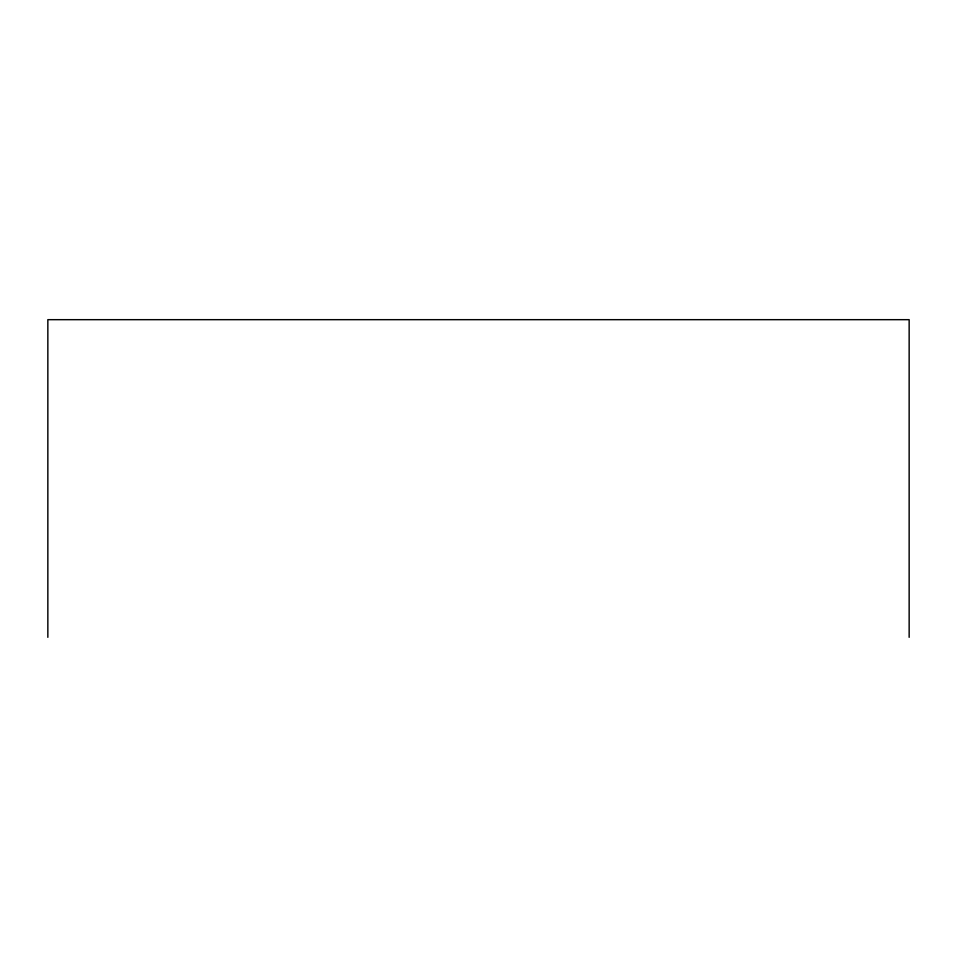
<?xml version="1.0" encoding="UTF-8"?>
<svg xmlns="http://www.w3.org/2000/svg" width="957" height="957" viewBox="0 0 957 957"><rect width="100%" height="100%" fill="white"/><g stroke="black" fill="none" stroke-linecap="round" stroke-linejoin="round"><path stroke-width="1.44" d="M909.15 637.326L909.15 319.674L47.85 319.674L47.85 637.326"/></g></svg>
